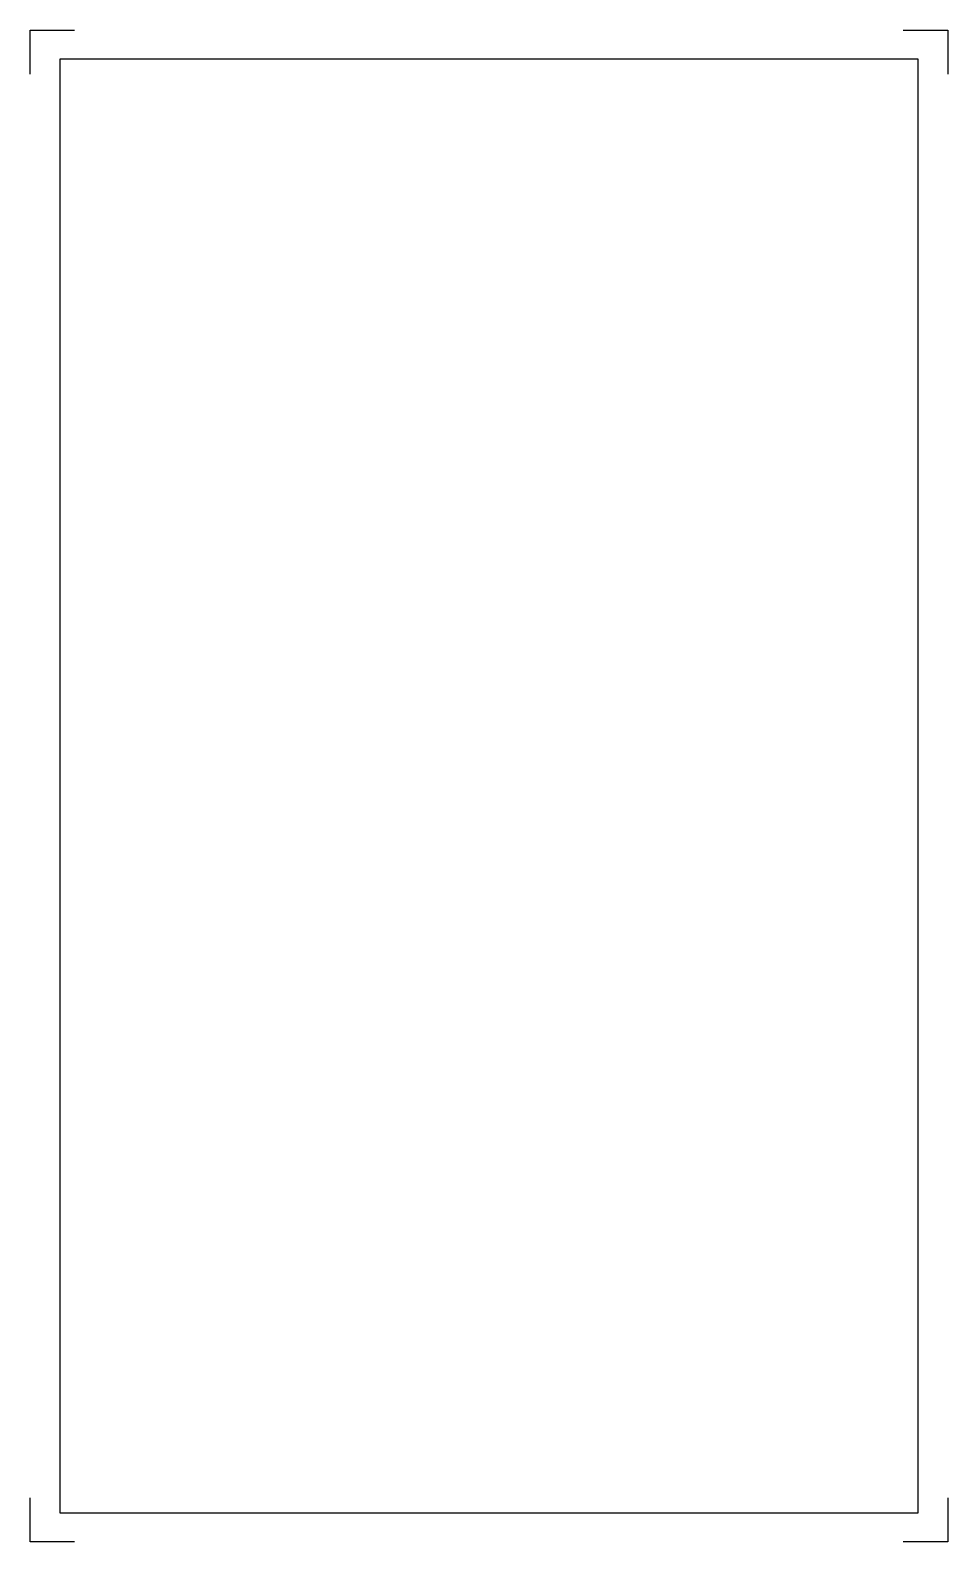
# Paper-space layout '4 of 7' of a CAD drawing. Extents: x -3563 to -2483, y 0 to 1778.
import ezdxf

# ---------------------------------------------------------------- set-up
doc = ezdxf.new("R2010")
doc.units = 0
doc.header["$LTSCALE"] = 5
doc.layers.get('Defpoints').update_dxf_attribs({"color": 9})
for name, color, linetype in [('CG-BORDER', 2, 'Continuous'), ('S-1', 1, 'Continuous'), ('S-2', 2, 'Continuous')]:
    doc.layers.add(name, color=color, linetype=linetype)
doc.styles.add('80', font='ARIALN.TTF', dxfattribs={"height": 10})

# ---------------------------------------------------------------- blocks, each defined once
blk = doc.blocks.new('*U31')
at = {"layer": 'Defpoints'}
for p, q in [((0, 1778), (52.2, 1778)), ((0, 1726.5), (0, 1778)), ((1027.2, 1778), (1079.5, 1778)), ((1079.5, 1778), (1079.5, 1726.5)), ((0, 0), (0, 51.5)), ((1079.5, 51.5), (1079.5, 0)), ((52.2, 0), (0, 0)), ((1079.5, 0), (1027.2, 0))]:
    blk.add_line(p, q, dxfattribs=at)
at = {"layer": 'S-1'}
for p, q in [((0, 1778), (0, 1778)), ((1079.5, 1778), (1079.5, 1778)), ((0, 0), (0, 0)), ((1079.5, 0), (1079.5, 0))]:
    blk.add_line(p, q, dxfattribs=at)
at = {"layer": 'S-2'}
blk.add_lwpolyline([(34.7, 34), (1044.7, 34), (1044.7, 1744), (34.7, 1744)], close=True, dxfattribs=at)
at = {"style": '80', "flags": 1}
blk.add_attdef('PAGENUMBER', (52.2, 51.5), '', height=10, rotation=90, dxfattribs=at)

psp = doc.layouts.new('4 of 7')

# ---------------------------------------------------------------- linework, layer by layer
at = {"layer": 'Defpoints', "color": 2, "flags": 128}
psp.add_lwpolyline([(-2518.2, 1744), (-3528.2, 1744), (-3528.2, 34), (-2518.2, 34)], close=True, dxfattribs=at)

# ---------------------------------------------------------------- block references
at = {"layer": 'CG-BORDER'}
psp.add_blockref('*U31', (-3563, 0), dxfattribs=at)

# ---------------------------------------------------------------- viewports
at = {"layer": 'Defpoints'}
vp = psp.add_viewport(center=(-3023.2, 889), size=(1010, 1710), view_center_point=(381001.37, 6058173.036), view_height=1710.0002, dxfattribs=at)
vp.dxf.flags = 0x10000  # cut along an outline
vp.dxf.clipping_boundary_handle = psp.add_lwpolyline([(-2518.2, 1744), (-3528.2, 1744), (-3528.2, 34), (-2518.2, 34)], format="xyb", close=True, dxfattribs={"invisible": 1}).dxf.handle

doc.saveas('drawing.dxf')
